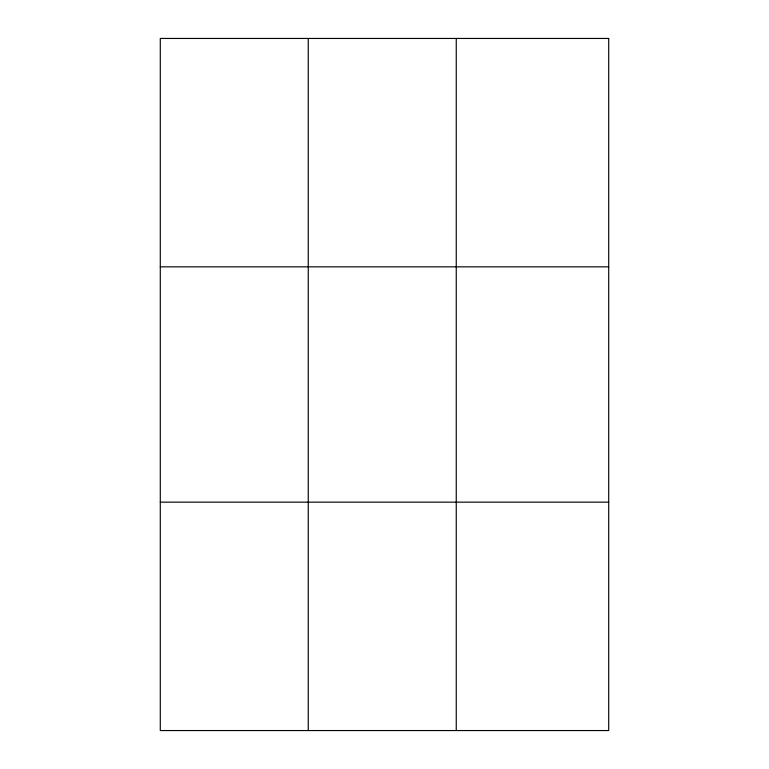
<?xml version="1.0" encoding="UTF-8"?>
<svg xmlns="http://www.w3.org/2000/svg" width="769" height="769" viewBox="0 0 769 769"><rect width="100%" height="100%" fill="white"/><g stroke="black" fill="none" stroke-linecap="round" stroke-linejoin="round"><path stroke-width="1.15" d="M308.263 730.55L308.263 38.45M456.248 730.55L456.248 38.45M160.288 266.843L608.712 266.843M160.288 502.157L608.712 502.157M608.712 38.45L608.712 730.55L160.288 730.55L160.288 38.45L608.712 38.45"/></g></svg>
